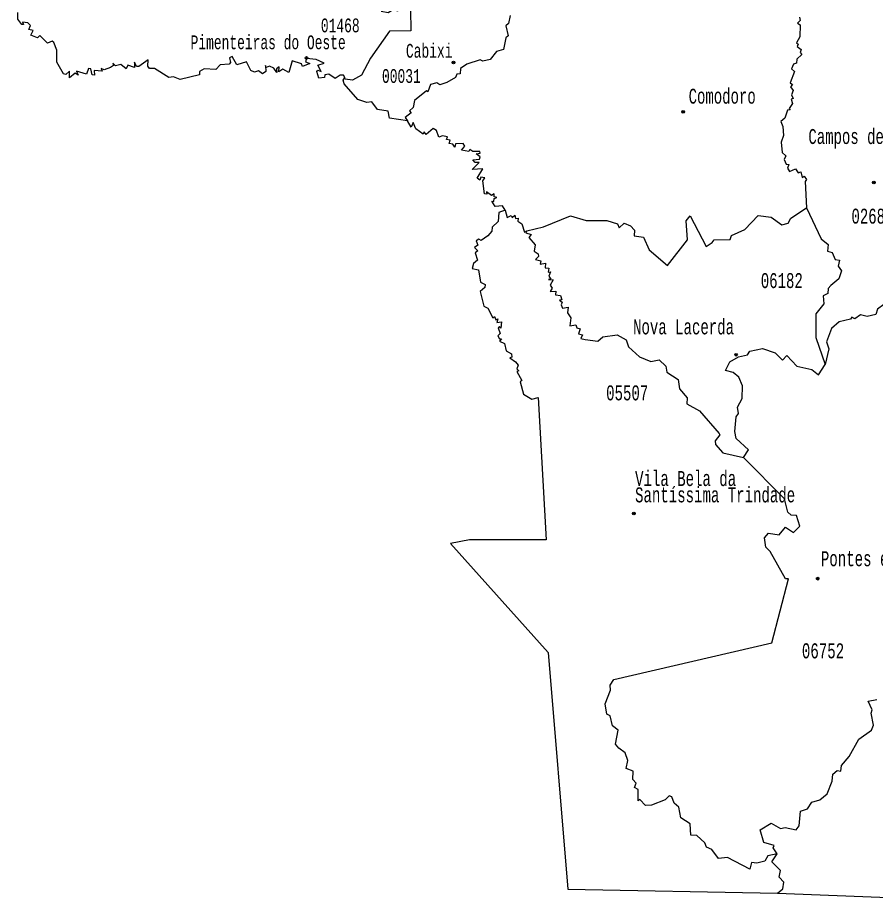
# Model space of a CAD drawing. Header units: millimetres. Extents: x 9851 to 10267, y 23387 to 23778.
# Drawn here: x 9970.62 to 9999.36, y 23561.73 to 23591.32 of the extents above; entities that cross this region are included whole.
import ezdxf
from ezdxf.enums import TextEntityAlignment as Align

# ---------------------------------------------------------------- set-up
doc = ezdxf.new("R2010")
doc.units = ezdxf.units.MM
doc.layers.add('3', color=7, linetype='Continuous')
doc.styles.add('MONOTXT', font='MONOTXT', dxfattribs={"height": 0.2})

# ---------------------------------------------------------------- blocks, each defined once
blk = doc.blocks.new('SEDE')
at = {"layer": '3', "color": 7, "linetype": 'Continuous'}
blk.add_circle((0, 0), 0.00451, dxfattribs=at)

msp = doc.modelspace()

# ---------------------------------------------------------------- linework, layer by layer
at = {"color": 7, "linetype": 'Continuous'}
msp.add_line((9996.057, 23562.001), (10002.903, 23561.727), dxfattribs=at)
for points in [[(9982.787, 23591.532), (9983.015, 23591.492), (9983.182, 23591.586), (9983.327, 23591.542), (9983.565, 23591.643), (9983.77, 23591.592), (9983.775, 23590.879), (9983.069, 23590.866), (9982.429, 23589.965), (9982.123, 23589.395), (9981.825, 23589.221), (9981.581, 23589.254), (9981.568, 23589.313)], [(9981.568, 23589.313), (9981.527, 23589.388), (9981.418, 23589.389), (9981.247, 23589.278), (9981.036, 23589.427), (9980.897, 23589.409), (9980.887, 23589.315), (9980.701, 23589.294), (9980.633, 23589.515), (9980.67, 23589.563), (9980.78, 23589.52), (9980.667, 23589.732), (9980.874, 23589.793), (9980.608, 23589.921), (9980.288, 23589.95), (9980.248, 23589.843), (9980.402, 23589.786), (9980.154, 23589.678), (9980.122, 23589.776), (9979.811, 23589.874), (9979.696, 23589.48), (9979.498, 23589.597), (9979.361, 23589.507), (9979.373, 23589.673), (9979.283, 23589.606), (9979.288, 23589.477), (9979.19, 23589.625), (9979.045, 23589.69), (9978.933, 23589.653), (9978.917, 23589.718), (9978.929, 23589.52), (9978.815, 23589.432), (9978.678, 23589.542), (9978.54, 23589.495), (9978.422, 23589.546), (9978.274, 23589.834), (9977.954, 23589.74), (9977.794, 23590.018), (9977.704, 23589.976), (9977.746, 23589.814), (9977.695, 23589.766), (9977.394, 23589.741), (9977.252, 23589.585), (9976.86, 23589.599), (9976.708, 23589.513), (9976.707, 23589.399), (9976.058, 23589.244), (9975.838, 23589.332), (9975.675, 23589.317), (9975.194, 23589.614), (9975.033, 23589.611), (9974.968, 23589.697), (9974.99, 23589.91), (9974.677, 23589.679), (9974.599, 23589.682), (9974.526, 23589.829), (9974.529, 23589.65), (9974.307, 23589.728), (9974.243, 23589.609), (9974.07, 23589.746), (9973.896, 23589.705), (9973.799, 23589.792), (9973.819, 23589.716), (9973.727, 23589.645), (9973.506, 23589.573), (9973.41, 23589.61), (9973.449, 23589.531), (9973.18, 23589.554), (9973.184, 23589.391), (9973.112, 23589.404), (9973.065, 23589.603), (9972.992, 23589.619), (9972.92, 23589.427), (9972.586, 23589.522), (9972.645, 23589.394), (9972.546, 23589.458), (9972.347, 23589.307), (9972.354, 23589.527), (9972.229, 23589.412), (9972.146, 23589.442), (9971.925, 23589.823), (9971.924, 23590.228), (9971.828, 23590.487), (9971.765, 23590.528), (9971.614, 23590.459), (9971.354, 23590.718), (9971.278, 23590.643), (9971.051, 23590.735), (9971.134, 23590.885), (9970.984, 23590.916), (9971.044, 23591.054), (9970.953, 23591.141), (9970.78, 23591.164), (9970.814, 23591.088), (9970.752, 23591.087), (9970.616, 23591.273), (9970.621, 23591.492)], [(9987.105, 23591.387), (9987.044, 23591.121), (9986.962, 23591.044), (9987.039, 23590.708), (9986.964, 23590.643), (9986.878, 23590.25), (9986.642, 23590.18), (9986.437, 23589.912), (9986.194, 23589.861), (9986.102, 23589.905), (9985.648, 23589.76), (9985.441, 23589.615), (9985.427, 23589.434), (9985.317, 23589.431), (9985.274, 23589.312), (9984.981, 23589.144), (9984.754, 23589.069), (9984.645, 23589.133), (9984.435, 23589.079), (9984.346, 23588.831), (9984.302, 23588.868), (9983.897, 23588.544), (9983.853, 23588.308), (9983.737, 23588.194), (9983.788, 23588.131), (9983.589, 23587.974), (9983.664, 23587.866)], [(9996.793, 23591.333), (9996.817, 23591.225), (9996.719, 23591.133), (9996.812, 23591.073), (9996.798, 23590.681), (9996.686, 23590.48), (9996.743, 23590.434), (9996.714, 23590.347), (9996.847, 23590.248), (9996.815, 23590.147), (9996.871, 23590.089), (9996.696, 23589.925), (9996.692, 23589.797), (9996.585, 23589.759), (9996.522, 23589.604), (9996.628, 23589.517), (9996.475, 23589.139), (9996.561, 23589.083), (9996.486, 23588.998), (9996.575, 23588.875), (9996.518, 23588.734), (9996.579, 23588.616), (9996.513, 23588.591), (9996.552, 23588.448), (9996.441, 23588.279), (9996.48, 23588.231), (9996.392, 23588.225), (9996.294, 23587.956), (9996.17, 23587.836), (9996.233, 23587.677), (9996.252, 23587.37), (9996.179, 23587.151), (9996.211, 23586.803), (9996.33, 23586.691), (9996.273, 23586.568), (9996.34, 23586.411), (9996.435, 23586.4), (9996.391, 23586.279), (9996.451, 23586.169), (9996.657, 23586.251), (9996.743, 23586.124), (9996.832, 23586.152), (9996.879, 23585.961), (9996.944, 23586.014), (9997.027, 23585.898), (9996.98, 23585.828), (9997.025, 23584.945)], [(9983.664, 23587.866), (9983.062, 23587.954), (9983.016, 23588.184), (9982.657, 23588.244), (9982.472, 23588.501), (9982.308, 23588.481), (9982.005, 23588.582), (9981.55, 23589.107), (9981.51, 23589.226), (9981.568, 23589.313)], [(9986.934, 23584.872), (9986.851, 23585.014), (9986.606, 23584.991), (9986.492, 23585.178), (9986.556, 23585.16), (9986.566, 23585.258), (9986.663, 23585.295), (9986.565, 23585.32), (9986.567, 23585.421), (9986.482, 23585.361), (9986.312, 23585.488), (9986.319, 23585.402), (9986.248, 23585.421), (9986.192, 23585.856), (9986.251, 23585.949), (9986.122, 23585.972), (9986.083, 23585.879), (9985.997, 23585.941), (9986.189, 23586.258), (9985.83, 23586.233), (9986.067, 23586.464), (9985.933, 23586.472), (9985.857, 23586.561), (9986.075, 23586.583), (9986.102, 23586.655), (9985.969, 23586.753), (9986.101, 23586.779), (9986.085, 23586.839), (9985.855, 23586.838), (9985.754, 23586.908), (9985.717, 23586.84), (9985.472, 23586.878), (9985.583, 23587.018), (9985.528, 23587.107), (9985.276, 23587.093), (9985.256, 23586.98), (9985.181, 23587.087), (9985.063, 23587.109), (9985.093, 23587.217), (9984.969, 23587.24), (9985.01, 23587.322), (9984.838, 23587.364), (9984.713, 23587.317), (9984.64, 23587.543), (9984.522, 23587.601), (9984.296, 23587.409), (9984.229, 23587.495), (9984.194, 23587.413), (9983.95, 23587.597), (9983.857, 23587.803), (9983.786, 23587.647), (9983.664, 23587.866)], [(9986.934, 23584.872), (9986.725, 23584.798), (9986.697, 23584.493), (9986.496, 23584.307), (9986.485, 23584.169), (9986.351, 23584.01), (9986.137, 23583.859), (9986.054, 23583.899), (9985.966, 23583.842), (9986.025, 23583.699), (9985.915, 23583.625), (9986.025, 23583.513), (9985.932, 23583.448), (9986.005, 23583.193), (9985.872, 23583.083), (9985.833, 23582.914), (9986.041, 23582.869), (9986.108, 23582.456), (9986.264, 23582.382), (9986.26, 23582.286), (9986.105, 23582.152), (9986.226, 23581.653), (9986.353, 23581.591), (9986.529, 23581.262), (9986.577, 23581.316), (9986.625, 23581.201), (9986.695, 23581.234), (9986.663, 23581.11), (9986.815, 23581.131), (9986.794, 23580.915), (9986.742, 23580.981), (9986.707, 23580.93), (9986.766, 23580.745), (9986.69, 23580.664), (9986.747, 23580.562), (9986.814, 23580.567), (9986.75, 23580.482), (9986.91, 23580.403), (9986.968, 23580.159), (9987.151, 23580.063), (9987.155, 23579.953), (9987.088, 23579.924), (9987.279, 23579.792), (9987.376, 23579.678), (9987.329, 23579.561), (9987.394, 23579.493), (9987.323, 23579.466), (9987.49, 23579.169), (9987.438, 23579.119), (9987.546, 23578.708), (9987.827, 23578.544), (9988.036, 23578.594), (9988.314, 23573.828), (9985.747, 23573.834), (9985.107, 23573.71), (9988.372, 23570.058), (9989.04, 23562.135), (9996.057, 23562.001)], [(9986.934, 23584.872), (9987.007, 23584.628), (9987.135, 23584.697), (9987.169, 23584.623), (9987.263, 23584.703), (9987.287, 23584.594), (9987.372, 23584.599), (9987.364, 23584.502), (9987.495, 23584.411), (9987.582, 23584.134), (9987.659, 23584.184)], [(9987.659, 23584.184), (9988.219, 23584.31), (9989.122, 23584.687), (9989.644, 23584.522), (9990.342, 23584.531), (9990.692, 23584.41), (9990.748, 23584.283), (9990.919, 23584.438), (9991.138, 23584.344), (9991.261, 23584.199), (9991.256, 23584.014), (9991.571, 23583.962), (9991.754, 23583.548), (9992.371, 23583.017), (9993.042, 23583.874), (9992.998, 23584.52), (9993.133, 23584.686), (9993.661, 23583.66), (9993.864, 23583.792), (9993.939, 23583.877), (9994.473, 23583.89), (9994.517, 23584.024), (9994.96, 23584.221), (9995.412, 23584.691), (9995.844, 23584.635), (9996.204, 23584.377), (9996.412, 23584.432), (9996.505, 23584.604), (9997.025, 23584.945)], [(9997.025, 23584.945), (9997.513, 23583.913), (9997.745, 23583.717), (9997.725, 23583.5), (9997.885, 23583.449), (9997.98, 23583.219), (9998.129, 23583.198), (9998.08, 23582.991), (9998.202, 23582.844), (9998.112, 23582.567), (9997.837, 23582.353), (9997.747, 23582.253), (9997.736, 23582.085), (9997.585, 23582), (9997.608, 23581.733), (9997.335, 23581.397), (9997.333, 23580.603), (9997.654, 23579.706)], [(9987.659, 23584.184), (9987.625, 23584.109), (9987.809, 23584.057), (9987.732, 23583.954), (9987.945, 23583.706), (9987.905, 23583.498), (9988.046, 23583.404), (9988.057, 23583.324), (9987.951, 23583.224), (9988.133, 23583.174), (9988.106, 23583.067), (9988.287, 23583.096), (9988.273, 23582.939), (9988.397, 23582.925), (9988.38, 23582.79), (9988.459, 23582.803), (9988.393, 23582.667), (9988.467, 23582.559), (9988.388, 23582.548), (9988.538, 23582.539), (9988.445, 23582.355), (9988.513, 23582.257), (9988.44, 23582.146), (9988.637, 23582.158), (9988.617, 23582.037), (9988.785, 23582.01), (9988.831, 23581.865), (9988.756, 23581.854), (9988.847, 23581.787), (9988.806, 23581.698), (9988.859, 23581.588), (9989.043, 23581.624), (9989.024, 23581.433), (9989.14, 23581.267), (9989.099, 23581.003), (9989.305, 23581.029), (9989.333, 23580.928), (9989.442, 23580.894), (9989.397, 23580.733), (9989.522, 23580.696), (9989.467, 23580.577), (9989.616, 23580.543), (9990.042, 23580.489), (9990.206, 23580.629), (9990.684, 23580.701), (9990.982, 23580.534), (9991.067, 23580.298), (9991.437, 23579.956), (9991.815, 23579.805), (9992.095, 23579.859), (9992.314, 23579.65), (9992.349, 23579.451), (9992.731, 23579.2), (9992.777, 23578.89), (9993.032, 23578.587), (9993.017, 23578.386), (9993.448, 23578.157), (9994.097, 23577.398), (9994.123, 23577.349), (9993.967, 23577.146), (9993.976, 23577.024), (9994.224, 23576.746), (9994.918, 23576.594)], [(9999.862, 23582.037), (9999.782, 23581.789), (9999.686, 23581.67), (9999.616, 23581.716), (9999.401, 23581.554), (9999.342, 23581.383), (9999.057, 23581.31), (9998.833, 23581.362), (9998.647, 23581.234), (9998.541, 23581.292), (9998.493, 23581.22), (9998.123, 23581.128), (9997.867, 23580.908), (9997.698, 23580.464), (9997.774, 23580.226), (9997.654, 23579.706)], [(9994.918, 23576.594), (9995.086, 23576.844), (9994.672, 23577.223), (9994.626, 23577.458), (9994.672, 23577.951), (9994.748, 23578.065), (9994.715, 23578.279), (9994.874, 23578.56), (9994.878, 23578.992), (9994.762, 23579.275), (9994.565, 23579.431), (9994.312, 23579.501), (9994.462, 23579.798), (9994.748, 23579.959), (9995.045, 23580.029), (9995.124, 23580.145), (9995.555, 23580.241), (9995.975, 23580.091), (9996.225, 23579.853), (9996.362, 23580.006), (9996.696, 23579.65), (9997.202, 23579.536), (9997.425, 23579.359), (9997.654, 23579.706)], [(9996.039, 23563.321), (9995.734, 23563.248), (9995.633, 23563.077), (9995.364, 23563), (9995.18, 23563.025), (9995.127, 23562.806), (9994.379, 23563.19), (9994.078, 23563.161), (9993.861, 23563.462), (9993.682, 23563.537), (9993.62, 23563.691), (9993.349, 23563.932), (9993.156, 23563.938), (9993.131, 23564.322), (9992.82, 23564.526), (9992.747, 23564.879), (9992.592, 23565.01), (9992.52, 23565.228), (9992.43, 23565.261), (9992.295, 23565.123), (9991.84, 23564.952), (9991.634, 23564.939), (9991.447, 23565.135), (9991.385, 23565.094), (9991.386, 23565.476), (9991.272, 23565.537), (9991.319, 23565.679), (9991.211, 23565.803), (9991.222, 23566.083), (9990.986, 23566.174), (9991.048, 23566.444), (9990.954, 23566.699), (9990.744, 23566.852), (9990.63, 23566.99), (9990.717, 23567.458), (9990.526, 23567.603), (9990.448, 23567.944), (9990.344, 23567.994), (9990.281, 23568.341), (9990.465, 23568.802), (9990.452, 23568.97), (9990.58, 23569.156), (9995.864, 23570.382), (9996.419, 23572.531), (9996.325, 23572.527), (9995.811, 23573.438), (9995.666, 23573.584), (9995.619, 23573.901), (9995.752, 23574.06), (9996.106, 23574.004), (9996.319, 23574.261), (9996.585, 23574.074), (9996.797, 23574.286), (9996.685, 23574.646), (9996.511, 23574.656), (9996.397, 23574.761), (9996.293, 23575.208), (9994.918, 23576.594)], [(9996.039, 23563.321), (9995.906, 23563.521), (9995.94, 23563.595), (9995.6, 23563.696), (9995.478, 23564.12), (9995.837, 23564.342), (9996.154, 23564.164), (9996.312, 23564.204), (9996.683, 23564.121), (9996.774, 23564.254), (9996.827, 23564.75), (9997.062, 23564.821), (9997.209, 23565.052), (9997.474, 23565.128), (9997.712, 23565.325), (9997.887, 23565.749), (9997.907, 23565.983), (9998.05, 23566.108), (9998.169, 23566.088), (9998.193, 23566.278), (9998.453, 23566.578), (9998.772, 23567.159), (9999.204, 23567.454), (9999.271, 23567.628), (9999.191, 23568.026), (9999.228, 23568.135), (9999.086, 23568.426), (9999.383, 23568.485)], [(9996.057, 23562.001), (9996.237, 23562.149), (9996.263, 23562.369), (9996.113, 23562.538), (9996.158, 23562.761), (9995.859, 23563.052), (9996.039, 23563.321)]]:
    msp.add_lwpolyline(points, dxfattribs=at)
for p in [(9980.285, 23589.968), (9985.21, 23589.816), (9992.894, 23588.163), (9999.277, 23585.799), (9994.666, 23580.032), (9991.247, 23574.713), (9997.399, 23572.532)]:
    msp.add_point(p, dxfattribs=at)

# ---------------------------------------------------------------- block references
at = {"color": 7, "linetype": 'Continuous', "zscale": 10}
for p, xscale, yscale, rotation in [((9980.285, 23589.968), 10, 10, 357.5382380913837), ((9985.21, 23589.816), 9.9999788550361, 9.9999788550361, 357.6765564733403), ((9992.894, 23588.163), 10, 10, 357.8578602286145), ((9999.277, 23585.799), 10.00002230382431, 10.00002230382431, 357.9873494202386), ((9994.666, 23580.032), 9.999985237116906, 9.999985237116906, 357.7288938228444), ((9991.247, 23574.713), 9.999983404264032, 9.999983404264032, 357.5045829045404), ((9997.399, 23572.532), 9.999989635854005, 9.999989635854005, 357.6423794257284)]:
    msp.add_blockref('SEDE', p, dxfattribs=dict(at, xscale=xscale, yscale=yscale, rotation=rotation))

# ---------------------------------------------------------------- texts
at = {"color": 7, "linetype": 'Continuous', "style": 'MONOTXT'}
for s, height, width, p in [('01468', 0.4618, 0.650003, (9980.766, 23590.827)), ('Comodoro', 0.4991, 0.649998, (9993.079, 23588.439)), ('02686', 0.4999, 0.650003, (9998.53, 23584.421)), ('06182', 0.5004, 0.65, (9995.494, 23582.263)), ('Pontes e Lacerda', 0.50252, 0.649999, (9997.506, 23572.95))]:
    msp.add_text(s, height=height, dxfattribs=dict(at, width=width)).set_placement(p)
for s, height, width, p in [('Pimenteiras do Oeste', 0.46157, 0.650001, (9976.405, 23590.724)), ('Campos de J%%250lio', 0.49924, 0.649999, (9997.088, 23587.588)), ('Nova Lacerda', 0.50062, 0.650002, (9991.219, 23581.214))]:
    msp.add_text(s, height=height, dxfattribs=dict(at, width=width)).set_placement(p, align=Align.TOP_LEFT)
at = {"color": 7, "linetype": 'Continuous', "style": 'MONOTXT', "width": 0.649996}
msp.add_text('Cabixi', height=0.4618, rotation=0, dxfattribs=at).set_placement((9985.173, 23589.978), align=Align.RIGHT)
at = {"color": 7, "linetype": 'Continuous', "style": 'MONOTXT'}
for s, height, rotation, width, p in [('00031', 0.462, 360, 0.650002, (9982.812, 23589.133)), ('Vila Bela da ', 0.50132, 359.9997, 0.650001, (9991.286, 23575.635)), ('Sant%%237ssima Trindade', 0.50132, 359.9997, 0.650001, (9991.286, 23575.087))]:
    msp.add_text(s, height=height, rotation=rotation, dxfattribs=dict(at, width=width)).set_placement(p)
for s, height, width, p in [('05507', 0.5012, 0.65, (9991.022, 23578.754)), ('06752', 0.5032, 0.649999, (9997.578, 23570.116))]:
    msp.add_text(s, height=height, dxfattribs=dict(at, width=width)).set_placement(p, align=Align.MIDDLE)

doc.saveas('drawing.dxf')
